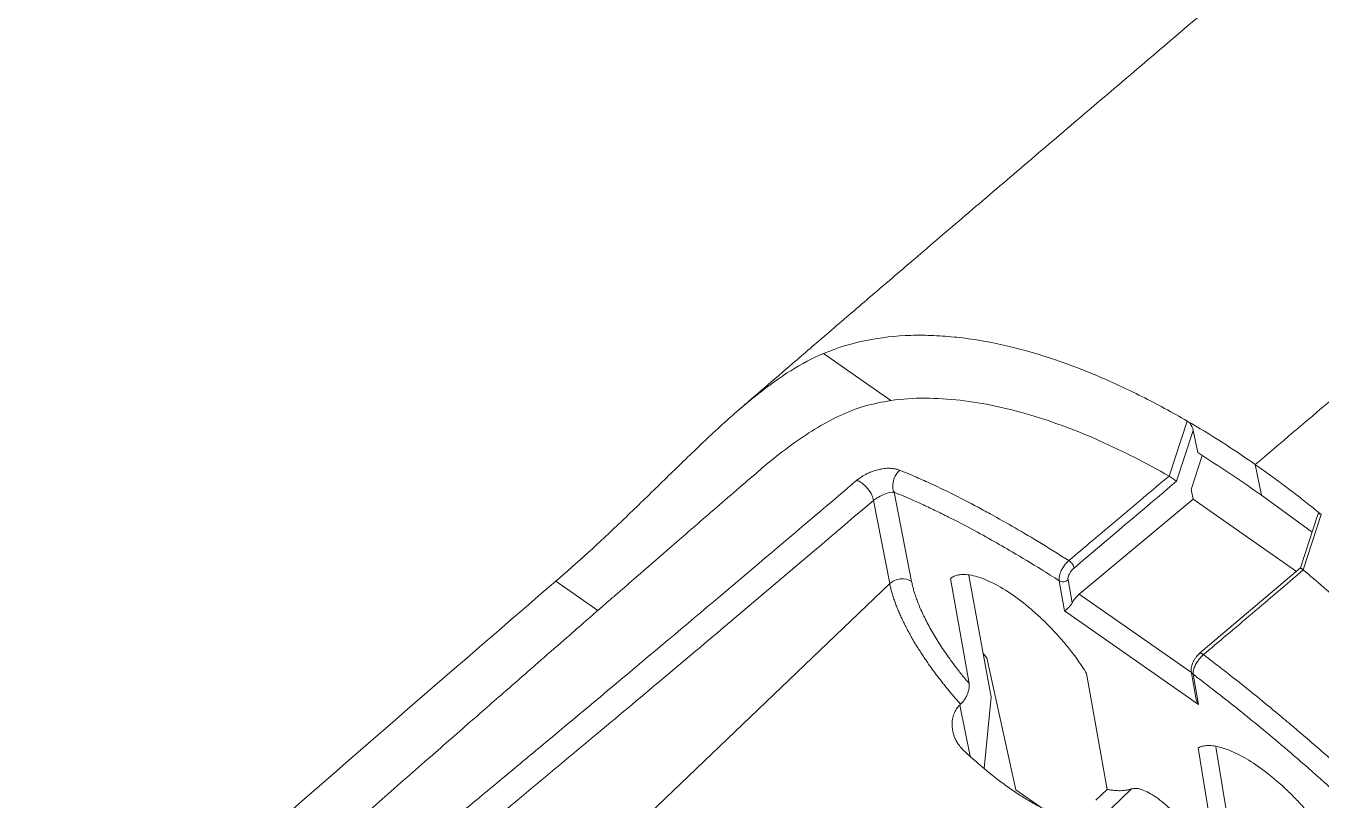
# Model space of a CAD drawing. Header units: inches. Extents: x 1631 to 3663, y 1126 to 1454.
# Drawn here: x 2473.03 to 2514.63, y 1261.27 to 1286.11 of the extents above; entities that cross this region are included whole.
import ezdxf

# ---------------------------------------------------------------- set-up
doc = ezdxf.new("R2010")
doc.units = ezdxf.units.IN
doc.header["$LTSCALE"] = 15

msp = doc.modelspace()

# ---------------------------------------------------------------- linework, layer by layer
at = {"color": 7, "linetype": 'Continuous', "lineweight": 15}
for p, q in [((2500.816, 1274.093), (2498.654, 1275.601)), ((2510.334, 1273.432), (2509.749, 1271.665)), ((2509.993, 1271.503), (2510.527, 1273.134)), ((2510.527, 1273.134), (2510.671, 1272.419)), ((2510.816, 1272.326), (2510.459, 1271.235)), ((2512.716, 1271.056), (2512.519, 1272.038)), ((2500.779, 1268.216), (2500.256, 1270.886)), ((2500.92, 1271.147), (2501.481, 1268.285)), ((2510.522, 1270.921), (2506.865, 1267.876)), ((2510.459, 1271.235), (2510.522, 1270.921)), ((2510.522, 1270.921), (2513.84, 1268.606)), ((2512.716, 1271.056), (2514.348, 1269.864)), ((2514.532, 1270.428), (2513.974, 1268.72)), ((2514.06, 1268.657), (2514.633, 1270.432)), ((2503.326, 1265.013), (2502.73, 1268.38)), ((2503.324, 1268.477), (2504.033, 1264.575)), ((2513.975, 1268.72), (2510.71, 1265.96)), ((2506.224, 1268.307), (2506.396, 1267.337)), ((2506.636, 1267.595), (2506.505, 1268.333)), ((2510.694, 1264.337), (2506.396, 1267.337)), ((2503.897, 1265.836), (2503.778, 1265.977)), ((2503.897, 1265.836), (2504.834, 1261.602)), ((2507.102, 1265.329), (2507.76, 1261.613)), ((2510.461, 1265.402), (2510.612, 1264.548)), ((2510.694, 1264.337), (2510.523, 1265.308)), ((2503.029, 1264.32), (2503.055, 1264.345)), ((2504.033, 1264.575), (2503.815, 1262.278)), ((2512.316, 1256.484), (2511.257, 1262.979)), ((2511.296, 1259.129), (2510.69, 1262.948)), ((2508.549, 1261.629), (2484.923, 1239.048)), ((2504.834, 1261.602), (2505.615, 1261.057)), ((2507.76, 1261.613), (2507.401, 1261.27))]:
    msp.add_line(p, q, dxfattribs=at)
at = {"color": 8, "linetype": 'Continuous', "lineweight": 15}
for p, q in [((2473.033, 1241.697), (2500.779, 1268.216)), ((2491.404, 1267.354), (2490.056, 1268.293)), ((2510.468, 1265.361), (2506.865, 1267.876)), ((2503.359, 1262.681), (2503.029, 1264.32))]:
    msp.add_line(p, q, dxfattribs=at)
at = {"color": 7, "linetype": 'Continuous', "lineweight": 15}
msp.add_ellipse((2469.53, 1235.1), major_axis=(62.759, 3.807), ratio=0.762858, start_param=0.766671, end_param=0.810597, dxfattribs=at)
for points, knots in [([(2535.918, 1309.756), (2535.42, 1309.15), (2534.388, 1307.897), (2532.803, 1306.148), (2531.273, 1304.548), (2529.918, 1303.198), (2528.816, 1302.138), (2527.956, 1301.332), (2527.316, 1300.744), (2526.814, 1300.286), (2526.454, 1299.962), (2526.188, 1299.724), (2525.966, 1299.525), (2525.72, 1299.306), (2525.44, 1299.058), (2524.947, 1298.623), (2524.182, 1297.951), (2523.133, 1297.04), (2521.945, 1296.015), (2520.669, 1294.92), (2519.309, 1293.754), (2517.494, 1292.199), (2515.205, 1290.244), (2512.438, 1287.889), (2509.591, 1285.467), (2507.06, 1283.313), (2504.889, 1281.464), (2503.146, 1279.978), (2501.533, 1278.6), (2500.087, 1277.362), (2498.816, 1276.273), (2497.72, 1275.331), (2496.798, 1274.537), (2496.211, 1274.032), (2495.933, 1273.792), (2495.907, 1273.769)], [0, 0, 0, 0, 0.0404756, 0.0837667, 0.122874, 0.1570402, 0.1857348, 0.2053837, 0.2212803, 0.233487, 0.2429122, 0.2481218, 0.253333, 0.2593516, 0.2661909, 0.2738677, 0.2954007, 0.3219802, 0.3502127, 0.3820255, 0.4151936, 0.4501065, 0.5158047, 0.5847431, 0.6558805, 0.7283238, 0.7741112, 0.8186393, 0.8592051, 0.8956521, 0.927901, 0.9554314, 0.978818, 0.9980356, 1, 1, 1, 1]), ([(2512.519, 1272.038), (2513.33, 1272.725), (2515.108, 1274.233), (2517.915, 1276.629), (2520.859, 1279.158), (2524.694, 1282.482), (2528.275, 1285.627), (2530.987, 1288.085), (2532.396, 1289.386), (2533.177, 1290.117), (2533.612, 1290.529), (2533.735, 1290.646)], [0.3074219, 0.3074219, 0.3074219, 0.3074219, 0.3427984, 0.3846121, 0.4264257, 0.4682394, 0.5518667, 0.5936804, 0.6145872, 0.6354941, 0.6438808, 0.6438808, 0.6438808, 0.6438808]), ([(2568.299, 1289.398), (2568.185, 1289.18), (2567.958, 1288.745), (2567.612, 1288.096), (2567.262, 1287.452), (2566.908, 1286.814), (2566.55, 1286.181), (2566.187, 1285.553), (2565.82, 1284.93), (2565.448, 1284.311), (2565.072, 1283.698), (2564.692, 1283.089), (2564.308, 1282.485), (2563.92, 1281.887), (2563.529, 1281.294), (2563.134, 1280.707), (2562.737, 1280.126), (2561.925, 1278.958), (2560.686, 1277.251), (2559.011, 1275.087), (2557.306, 1273.019), (2555.02, 1270.393), (2552.004, 1267.186), (2548.26, 1263.541), (2544.227, 1259.893), (2540.292, 1256.538), (2536.46, 1253.401), (2532.893, 1250.563), (2529.307, 1247.765), (2525.715, 1244.995), (2522.15, 1242.282), (2518.608, 1239.624), (2515.084, 1237.015), (2511.547, 1234.435), (2508.006, 1231.889), (2505.635, 1230.221), (2504.453, 1229.389)], [0, 0, 0, 0, 0.0076531, 0.0152715, 0.022859, 0.0304193, 0.0379561, 0.0454731, 0.0529739, 0.060461, 0.0679339, 0.0753918, 0.0828336, 0.0902586, 0.0976656, 0.1050538, 0.1124222, 0.1197697, 0.1497211, 0.1789876, 0.2068696, 0.2358282, 0.2919307, 0.3517655, 0.4111143, 0.4775068, 0.5308096, 0.5842887, 0.6377522, 0.6910202, 0.7439578, 0.7953232, 0.8467404, 0.8980818, 0.9492143, 1, 1, 1, 1]), ([(2498.654, 1275.601), (2499.544, 1275.972), (2500.482, 1276.15), (2501.697, 1276.188), (2501.943, 1276.186), (2502.438, 1276.165), (2502.688, 1276.146), (2503.435, 1276.066), (2503.932, 1275.981), (2505.421, 1275.645), (2506.41, 1275.315), (2507.892, 1274.695), (2508.386, 1274.467), (2509.365, 1273.975), (2509.851, 1273.712), (2510.334, 1273.432)], [0, 0, 0, 0, 0.25, 0.25, 0.3125, 0.3125, 0.375, 0.375, 0.5, 0.5, 0.75, 0.75, 0.875, 0.875, 1, 1, 1, 1]), ([(2490.056, 1268.293), (2490.736, 1268.876), (2491.439, 1269.521), (2492.538, 1270.57), (2492.903, 1270.924), (2493.632, 1271.635), (2493.997, 1271.991), (2494.733, 1272.7), (2495.096, 1273.044), (2495.815, 1273.695), (2496.172, 1274.003), (2496.891, 1274.573), (2497.246, 1274.829), (2497.95, 1275.268), (2498.299, 1275.454), (2498.654, 1275.601)], [0, 0, 0, 0, 0.25, 0.25, 0.375, 0.375, 0.5, 0.5, 0.625, 0.625, 0.75, 0.75, 0.875, 0.875, 1, 1, 1, 1]), ([(2500.816, 1274.093), (2500.533, 1274.041), (2499.981, 1273.941), (2499.166, 1273.621), (2498.384, 1273.195), (2497.617, 1272.675), (2496.947, 1272.155), (2496.529, 1271.79), (2496.361, 1271.644)], [0, 0, 0, 0, 0.1898403, 0.3697692, 0.5471405, 0.7163239, 0.8866016, 1, 1, 1, 1]), ([(2509.749, 1271.665), (2509.018, 1272.083), (2508.283, 1272.459), (2506.802, 1273.118), (2506.058, 1273.4), (2504.931, 1273.735), (2504.554, 1273.832), (2503.797, 1273.992), (2503.417, 1274.055), (2502.287, 1274.184), (2501.544, 1274.193), (2500.816, 1274.093)], [0, 0, 0, 0, 0.25, 0.25, 0.5, 0.5, 0.625, 0.625, 0.75, 0.75, 1, 1, 1, 1]), ([(2510.527, 1273.134), (2510.524, 1273.148), (2510.517, 1273.175), (2510.502, 1273.215), (2510.485, 1273.252), (2510.468, 1273.284), (2510.441, 1273.328), (2510.4, 1273.381), (2510.353, 1273.421), (2510.334, 1273.432), (2510.334, 1273.432)], [0, 0, 0, 0, 0.1614616, 0.303339, 0.4257298, 0.528789, 0.6127805, 0.8297731, 0.9994686, 1, 1, 1, 1]), ([(2499.718, 1271.53), (2499.735, 1271.544), (2499.771, 1271.573), (2499.829, 1271.615), (2499.9, 1271.661), (2499.983, 1271.709), (2500.093, 1271.766), (2500.233, 1271.821), (2500.392, 1271.866), (2500.533, 1271.897), (2500.646, 1271.913), (2500.736, 1271.917), (2500.823, 1271.913), (2500.917, 1271.903), (2501.014, 1271.885), (2501.074, 1271.864), (2501.104, 1271.853)], [0, 0, 0, 0, 0.04511, 0.091309, 0.138913, 0.205985, 0.269032, 0.366518, 0.478292, 0.578018, 0.641824, 0.70308, 0.766345, 0.832694, 0.918215, 1, 1, 1, 1]), ([(2501.104, 1271.853), (2501.061, 1271.817), (2501.017, 1271.77), (2500.943, 1271.654), (2500.913, 1271.586), (2500.877, 1271.446), (2500.871, 1271.374), (2500.882, 1271.247), (2500.898, 1271.191), (2500.92, 1271.147)], [0, 0, 0, 0, 0.25, 0.25, 0.5, 0.5, 0.75, 0.75, 1, 1, 1, 1]), ([(2501.104, 1271.853), (2501.154, 1271.832), (2501.309, 1271.768), (2501.629, 1271.634), (2502.122, 1271.415), (2502.801, 1271.091), (2503.469, 1270.745), (2504.124, 1270.389), (2504.76, 1270.031), (2505.581, 1269.549), (2506.195, 1269.164), (2506.531, 1268.954)], [0, 0, 0, 0, 0.030164, 0.092252, 0.186892, 0.314785, 0.476357, 0.558752, 0.674094, 0.821754, 1, 1, 1, 1]), ([(2512.519, 1272.038), (2512.662, 1271.937), (2512.949, 1271.734), (2513.376, 1271.421), (2513.799, 1271.099), (2514.218, 1270.771), (2514.495, 1270.545), (2514.633, 1270.432)], [0, 0, 0, 0, 0.2005827, 0.4008317, 0.6007894, 0.800498, 1, 1, 1, 1]), ([(2496.358, 1271.648), (2496.344, 1271.636), (2495.841, 1271.202), (2494.931, 1270.415), (2493.709, 1269.356), (2492.772, 1268.542), (2492.089, 1267.949), (2491.623, 1267.544), (2491.223, 1267.196), (2490.801, 1266.828), (2490.21, 1266.314), (2489.411, 1265.617), (2488.382, 1264.719), (2487.17, 1263.659), (2485.78, 1262.442), (2484.234, 1261.086), (2482.545, 1259.601), (2480.731, 1258.005), (2478.843, 1256.34), (2477.566, 1255.214), (2476.931, 1254.654)], [0, 0, 0, 0, 0.002114, 0.075693, 0.13737, 0.187101, 0.217781, 0.241079, 0.258069, 0.278758, 0.305595, 0.348591, 0.401384, 0.463797, 0.535561, 0.616272, 0.703703, 0.79849, 0.899733, 1, 1, 1, 1]), ([(2479.726, 1254.921), (2480.118, 1255.237), (2480.912, 1255.875), (2482.113, 1256.848), (2483.336, 1257.845), (2484.58, 1258.863), (2485.843, 1259.901), (2487.124, 1260.958), (2488.42, 1262.032), (2490.462, 1263.73), (2493.186, 1266.008), (2496.517, 1268.813), (2498.674, 1270.644), (2499.718, 1271.53)], [0, 0, 0, 0, 0.058833, 0.118866, 0.180024, 0.242232, 0.305415, 0.369488, 0.434354, 0.499913, 0.675962, 0.843197, 1, 1, 1, 1]), ([(2499.718, 1271.53), (2499.763, 1271.516), (2499.818, 1271.489), (2499.941, 1271.4), (2500.008, 1271.338), (2500.124, 1271.199), (2500.173, 1271.123), (2500.237, 1270.989), (2500.252, 1270.931), (2500.256, 1270.886)], [0, 0, 0, 0, 0.25, 0.25, 0.5, 0.5, 0.75, 0.75, 1, 1, 1, 1]), ([(2506.531, 1268.954), (2506.781, 1269.165), (2507.303, 1269.605), (2508.095, 1270.275), (2508.916, 1270.968), (2509.469, 1271.431), (2509.749, 1271.665)], [0, 0, 0, 0, 0.23379, 0.48749, 0.740034, 1, 1, 1, 1]), ([(2509.749, 1271.665), (2509.751, 1271.664), (2509.771, 1271.65), (2509.816, 1271.618), (2509.881, 1271.576), (2509.946, 1271.531), (2509.976, 1271.513), (2509.993, 1271.503)], [0, 0, 0, 0, 0.023799, 0.236048, 0.471192, 0.68554, 1, 1, 1, 1]), ([(2480.261, 1254.262), (2480.574, 1254.514), (2481.2, 1255.018), (2482.14, 1255.779), (2483.267, 1256.694), (2484.581, 1257.767), (2486.537, 1259.376), (2488.814, 1261.258), (2492.047, 1263.95), (2495.067, 1266.488), (2498.015, 1268.981), (2499.507, 1270.249), (2500.256, 1270.886)], [0, 0, 0, 0, 0.046924, 0.093849, 0.140775, 0.215805, 0.290812, 0.434143, 0.557279, 0.775789, 0.887488, 1, 1, 1, 1]), ([(2500.256, 1270.886), (2500.304, 1270.922), (2500.361, 1270.959), (2500.481, 1271.027), (2500.545, 1271.058), (2500.728, 1271.13), (2500.841, 1271.153), (2500.92, 1271.147)], [0, 0, 0, 0, 0.25, 0.25, 0.5, 0.5, 1, 1, 1, 1]), ([(2500.92, 1271.147), (2501, 1271.115), (2501.177, 1271.043), (2501.475, 1270.916), (2501.831, 1270.756), (2502.235, 1270.566), (2502.737, 1270.318), (2503.342, 1270.005), (2504.024, 1269.631), (2504.799, 1269.184), (2505.526, 1268.747), (2506.032, 1268.428), (2506.224, 1268.307)], [0, 0, 0, 0, 0.048373, 0.107637, 0.177802, 0.258873, 0.343141, 0.467154, 0.602483, 0.725368, 0.896028, 1, 1, 1, 1]), ([(2514.633, 1270.432), (2514.625, 1270.438), (2514.607, 1270.452), (2514.583, 1270.461), (2514.562, 1270.463), (2514.543, 1270.454), (2514.538, 1270.438), (2514.535, 1270.428)], [0, 0, 0, 0, 0.14473, 0.300993, 0.47841, 0.683648, 1, 1, 1, 1]), ([(2506.224, 1268.307), (2506.222, 1268.322), (2506.217, 1268.351), (2506.218, 1268.4), (2506.225, 1268.45), (2506.236, 1268.5), (2506.251, 1268.548), (2506.268, 1268.592), (2506.299, 1268.661), (2506.353, 1268.756), (2506.438, 1268.868), (2506.5, 1268.926), (2506.531, 1268.954)], [0, 0, 0, 0, 0.084121, 0.165956, 0.24413, 0.317447, 0.384947, 0.445922, 0.4999, 0.670276, 0.839147, 1, 1, 1, 1]), ([(2506.531, 1268.954), (2506.566, 1268.932), (2506.611, 1268.891), (2506.677, 1268.796), (2506.695, 1268.748), (2506.697, 1268.716)], [0, 0, 0, 0, 0.5, 0.5, 1, 1, 1, 1]), ([(2501.481, 1268.285), (2501.386, 1268.35), (2501.255, 1268.381), (2500.995, 1268.355), (2500.868, 1268.299), (2500.779, 1268.216)], [0, 0, 0, 0, 0.5, 0.5, 1, 1, 1, 1]), ([(2502.73, 1268.38), (2502.748, 1268.393), (2502.784, 1268.421), (2502.846, 1268.453), (2502.913, 1268.478), (2502.986, 1268.496), (2503.104, 1268.512), (2503.28, 1268.509), (2503.53, 1268.46), (2503.806, 1268.368), (2504.201, 1268.188), (2504.738, 1267.864), (2505.294, 1267.426), (2505.728, 1267.026), (2506.044, 1266.706), (2506.345, 1266.37), (2506.594, 1266.063), (2506.796, 1265.793), (2506.958, 1265.56), (2507.054, 1265.406), (2507.102, 1265.329)], [0, 0, 0, 0, 0.025279, 0.050403, 0.075442, 0.100462, 0.125532, 0.188129, 0.250629, 0.312969, 0.375502, 0.500003, 0.624506, 0.686966, 0.749382, 0.811809, 0.874485, 0.916198, 0.957931, 1, 1, 1, 1]), ([(2506.505, 1268.333), (2506.504, 1268.339), (2506.501, 1268.362), (2506.507, 1268.421), (2506.535, 1268.502), (2506.572, 1268.568), (2506.609, 1268.624), (2506.65, 1268.674), (2506.685, 1268.706), (2506.697, 1268.716)], [0, 0, 0, 0, 0.061686, 0.226909, 0.494202, 0.620747, 0.688577, 0.898243, 1, 1, 1, 1]), ([(2510.855, 1265.936), (2511.102, 1266.144), (2511.623, 1266.584), (2512.414, 1267.252), (2513.237, 1267.949), (2513.782, 1268.418), (2514.06, 1268.657)], [0, 0, 0, 0, 0.2302442, 0.4871916, 0.7381215, 1, 1, 1, 1]), ([(2514.06, 1268.657), (2514.051, 1268.663), (2514.033, 1268.676), (2514.01, 1268.692), (2513.992, 1268.706), (2513.978, 1268.716), (2513.978, 1268.717), (2513.977, 1268.718)], [0, 0, 0, 0, 0.189117, 0.384608, 0.588837, 0.803879, 1, 1, 1, 1]), ([(2520.967, 1260.031), (2520.918, 1260.138), (2520.818, 1260.353), (2520.661, 1260.673), (2520.495, 1260.994), (2520.321, 1261.315), (2520.139, 1261.638), (2519.798, 1262.217), (2519.264, 1263.046), (2518.472, 1264.137), (2517.57, 1265.245), (2516.714, 1266.183), (2515.966, 1266.939), (2515.351, 1267.526), (2514.716, 1268.102), (2514.28, 1268.471), (2514.06, 1268.657)], [0, 0, 0, 0, 0.0303739, 0.0611526, 0.0923576, 0.1240098, 0.1561291, 0.1887345, 0.299587, 0.4147987, 0.5462665, 0.6830484, 0.7603992, 0.8389528, 0.9187931, 1, 1, 1, 1]), ([(2500.779, 1268.216), (2500.789, 1268.17), (2500.808, 1268.078), (2500.846, 1267.936), (2500.889, 1267.793), (2500.938, 1267.648), (2500.992, 1267.501), (2501.051, 1267.354), (2501.115, 1267.206), (2501.183, 1267.058), (2501.255, 1266.911), (2501.331, 1266.764), (2501.41, 1266.617), (2501.492, 1266.472), (2501.576, 1266.328), (2501.663, 1266.186), (2501.751, 1266.045), (2501.841, 1265.907), (2501.933, 1265.77), (2502.026, 1265.636), (2502.119, 1265.504), (2502.214, 1265.375), (2502.308, 1265.249), (2502.403, 1265.125), (2502.498, 1265.005), (2502.592, 1264.887), (2502.686, 1264.773), (2502.779, 1264.661), (2502.872, 1264.553), (2502.964, 1264.448), (2503.025, 1264.379), (2503.055, 1264.345)], [0, 0, 0, 0, 0.043399, 0.086161, 0.128286, 0.169775, 0.210626, 0.250841, 0.290419, 0.32936, 0.367664, 0.405331, 0.442361, 0.478755, 0.514511, 0.549631, 0.584114, 0.61796, 0.651169, 0.683741, 0.715676, 0.746975, 0.777636, 0.807661, 0.837048, 0.865799, 0.893913, 0.92139, 0.94823, 0.974434, 1, 1, 1, 1]), ([(2501.481, 1268.285), (2501.49, 1268.241), (2501.509, 1268.152), (2501.545, 1268.013), (2501.589, 1267.87), (2501.64, 1267.722), (2501.728, 1267.492), (2501.87, 1267.17), (2502.093, 1266.747), (2502.354, 1266.312), (2502.618, 1265.921), (2502.866, 1265.582), (2503.089, 1265.296), (2503.247, 1265.107), (2503.326, 1265.013)], [0, 0, 0, 0, 0.049442, 0.098745, 0.148007, 0.197327, 0.246806, 0.373355, 0.500018, 0.626566, 0.75323, 0.835538, 0.917641, 1, 1, 1, 1]), ([(2506.224, 1268.307), (2506.259, 1268.283), (2506.313, 1268.267), (2506.423, 1268.278), (2506.474, 1268.303), (2506.505, 1268.333)], [0, 0, 0, 0, 0.5, 0.5, 1, 1, 1, 1]), ([(2506.636, 1267.595), (2506.628, 1267.582), (2506.611, 1267.554), (2506.583, 1267.516), (2506.552, 1267.479), (2506.51, 1267.433), (2506.45, 1267.379), (2506.416, 1267.353), (2506.396, 1267.337)], [0, 0, 0, 0, 0.09213, 0.192528, 0.302522, 0.423123, 0.658157, 1, 1, 1, 1]), ([(2510.733, 1265.979), (2510.714, 1265.961), (2510.674, 1265.925), (2510.618, 1265.857), (2510.566, 1265.782), (2510.522, 1265.702), (2510.488, 1265.62), (2510.465, 1265.541), (2510.454, 1265.466), (2510.458, 1265.425), (2510.461, 1265.404)], [0, 0, 0, 0, 0.12122, 0.243574, 0.367032, 0.491575, 0.617174, 0.743795, 0.871411, 1, 1, 1, 1]), ([(2510.855, 1265.936), (2510.841, 1265.923), (2510.811, 1265.897), (2510.767, 1265.851), (2510.722, 1265.799), (2510.679, 1265.742), (2510.639, 1265.682), (2510.592, 1265.599), (2510.547, 1265.498), (2510.519, 1265.389), (2510.521, 1265.334), (2510.523, 1265.308)], [0, 0, 0, 0, 0.076335, 0.156357, 0.239585, 0.32538, 0.412959, 0.501432, 0.676564, 0.844585, 1, 1, 1, 1]), ([(2516.626, 1261.021), (2516.551, 1261.093), (2516.285, 1261.346), (2515.713, 1261.887), (2514.873, 1262.649), (2514.068, 1263.347), (2513.352, 1263.95), (2512.751, 1264.447), (2512.092, 1264.977), (2511.458, 1265.476), (2511.051, 1265.787), (2510.855, 1265.936)], [0, 0, 0, 0, 0.039808, 0.140672, 0.302616, 0.479021, 0.558399, 0.672671, 0.789727, 0.89883, 1, 1, 1, 1]), ([(2510.523, 1265.308), (2510.641, 1265.218), (2510.933, 1264.995), (2511.454, 1264.591), (2512.089, 1264.087), (2512.808, 1263.502), (2513.517, 1262.907), (2514.141, 1262.368), (2514.722, 1261.854), (2515.252, 1261.373), (2515.758, 1260.902), (2516.05, 1260.622), (2516.174, 1260.503)], [0, 0, 0, 0, 0.062354, 0.153953, 0.274786, 0.39726, 0.533053, 0.649547, 0.727812, 0.841911, 0.932632, 1, 1, 1, 1]), ([(2503.326, 1265.013), (2503.328, 1264.997), (2503.333, 1264.966), (2503.332, 1264.914), (2503.326, 1264.861), (2503.317, 1264.808), (2503.303, 1264.756), (2503.287, 1264.705), (2503.259, 1264.634), (2503.211, 1264.541), (2503.138, 1264.432), (2503.082, 1264.374), (2503.055, 1264.345)], [0, 0, 0, 0, 0.093041, 0.181546, 0.265463, 0.344756, 0.419415, 0.489459, 0.554944, 0.710975, 0.858352, 1, 1, 1, 1]), ([(2503.141, 1262.872), (2503.121, 1262.893), (2503.075, 1262.938), (2503.01, 1263.019), (2502.943, 1263.117), (2502.863, 1263.269), (2502.803, 1263.452), (2502.777, 1263.666), (2502.788, 1263.856), (2502.837, 1264.038), (2502.915, 1264.196), (2502.991, 1264.279), (2503.029, 1264.32)], [0, 0, 0, 0, 0.053563, 0.116493, 0.188799, 0.270483, 0.430997, 0.539422, 0.668432, 0.782344, 0.893273, 1, 1, 1, 1]), ([(2510.615, 1264.549), (2510.618, 1264.527), (2510.631, 1264.45), (2510.668, 1264.384), (2510.694, 1264.337)], [0, 0, 0, 0, 0.282354, 1, 1, 1, 1]), ([(2510.69, 1262.948), (2510.71, 1262.957), (2510.749, 1262.976), (2510.814, 1262.996), (2510.884, 1263.01), (2510.958, 1263.018), (2511.076, 1263.02), (2511.248, 1263.002), (2511.487, 1262.942), (2511.747, 1262.846), (2512.114, 1262.671), (2512.607, 1262.369), (2513.117, 1261.972), (2513.518, 1261.611), (2513.811, 1261.321), (2514.094, 1261.017), (2514.331, 1260.737), (2514.526, 1260.489), (2514.686, 1260.274), (2514.783, 1260.13), (2514.831, 1260.058)], [0, 0, 0, 0, 0.025454, 0.050742, 0.075922, 0.101052, 0.126191, 0.188565, 0.251173, 0.3135, 0.375892, 0.50001, 0.624129, 0.686441, 0.748848, 0.811375, 0.87383, 0.915677, 0.957643, 1, 1, 1, 1]), ([(2506.056, 1260.839), (2506.013, 1260.857), (2505.926, 1260.894), (2505.793, 1260.956), (2505.657, 1261.023), (2505.519, 1261.095), (2505.307, 1261.212), (2505.016, 1261.387), (2504.643, 1261.635), (2504.264, 1261.912), (2503.927, 1262.179), (2503.634, 1262.426), (2503.386, 1262.644), (2503.223, 1262.796), (2503.141, 1262.872)], [0, 0, 0, 0, 0.049617, 0.099142, 0.148644, 0.19819, 0.247848, 0.373865, 0.500012, 0.62603, 0.752176, 0.834808, 0.917311, 1, 1, 1, 1]), ([(2507.76, 1261.613), (2507.804, 1261.605), (2507.891, 1261.589), (2508.015, 1261.576), (2508.134, 1261.57), (2508.247, 1261.572), (2508.354, 1261.583), (2508.455, 1261.601), (2508.518, 1261.62), (2508.549, 1261.629)], [0, 0, 0, 0, 0.143537, 0.286393, 0.428839, 0.571149, 0.713597, 0.856457, 1, 1, 1, 1]), ([(2508.549, 1261.629), (2508.563, 1261.633), (2508.593, 1261.641), (2508.642, 1261.646), (2508.696, 1261.644), (2508.755, 1261.637), (2508.817, 1261.622), (2508.928, 1261.588), (2509.098, 1261.513), (2509.336, 1261.365), (2509.582, 1261.176), (2509.796, 1260.976), (2509.973, 1260.788), (2510.115, 1260.62), (2510.197, 1260.507), (2510.239, 1260.45)], [0, 0, 0, 0, 0.041957, 0.0835, 0.124856, 0.166256, 0.20793, 0.250103, 0.375058, 0.500089, 0.624915, 0.750071, 0.833772, 0.916468, 1, 1, 1, 1])]:
    msp.add_open_spline(points, degree=3, knots=knots, dxfattribs=at)
for points in [[(2510.334, 1273.432), (2511.073, 1273.004), (2511.801, 1272.539), (2512.519, 1272.038)], [(2506.697, 1268.716), (2507.796, 1269.643), (2508.895, 1270.572), (2509.993, 1271.503)], [(2474.954, 1255.135), (2479.916, 1259.519), (2484.951, 1263.914), (2490.056, 1268.293)], [(2506.865, 1267.876), (2506.779, 1267.804), (2506.696, 1267.702), (2506.636, 1267.595)]]:
    msp.add_open_spline(points, degree=3, dxfattribs=at)
at = {"color": 8, "linetype": 'Continuous', "lineweight": 15}
for points, knots in [([(2510.731, 1265.976), (2510.735, 1265.978), (2510.747, 1265.982), (2510.77, 1265.98), (2510.806, 1265.97), (2510.836, 1265.949), (2510.855, 1265.936)], [0, 0, 0, 0, 0.170958, 0.390564, 0.605024, 1, 1, 1, 1]), ([(2510.523, 1265.308), (2510.505, 1265.323), (2510.473, 1265.35), (2510.466, 1265.388), (2510.463, 1265.404)], [0, 0, 0, 0, 0.556872, 1, 1, 1, 1])]:
    msp.add_open_spline(points, degree=3, knots=knots, dxfattribs=at)

doc.saveas('drawing.dxf')
